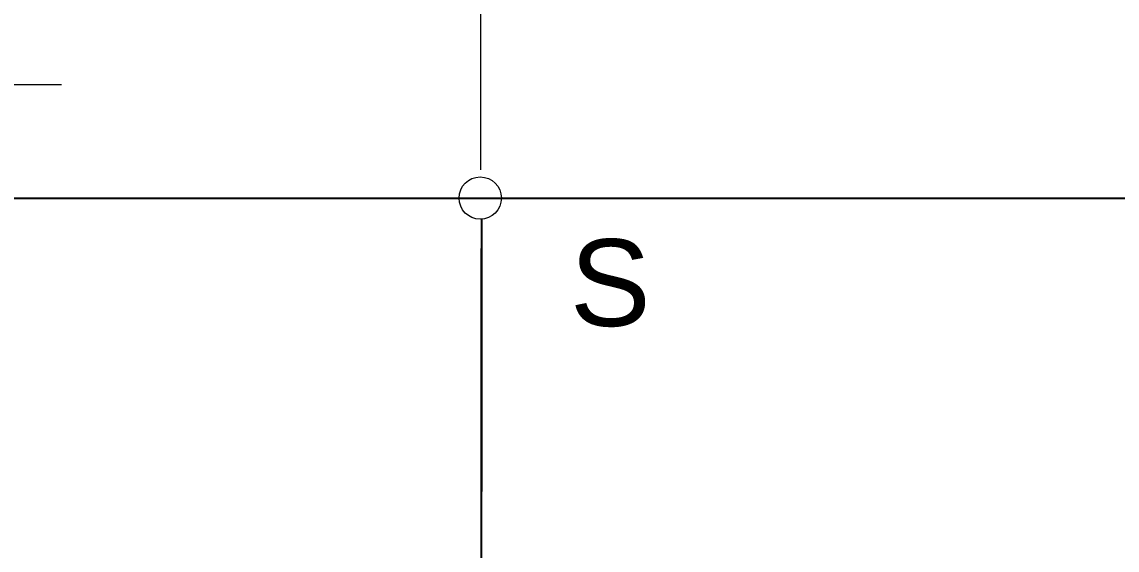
# Model space of a CAD drawing. Header units: inches. Extents: x -45549 to -45252, y 2679 to 2889.
# Drawn here: x -45510.86 to -45500.49, y 2711.41 to 2716.41 of the extents above; entities that cross this region are included whole.
import ezdxf

# ---------------------------------------------------------------- set-up
doc = ezdxf.new("R2010")
doc.units = ezdxf.units.IN
doc.header["$MEASUREMENT"] = 0
doc.layers.add('katman 1', color=7, linetype='Continuous')
doc.styles.get("Standard").update_dxf_attribs({"font": 'arial.ttf'})

msp = doc.modelspace()

# ---------------------------------------------------------------- linework, layer by layer
at = {"color": 2, "linetype": 'ByBlock'}
for p, q in [((-45511.564, 2714.744), (-45507.063, 2714.744)), ((-45507.063, 2714.744), (-45494.564, 2714.744))]:
    msp.add_line(p, q, dxfattribs=at)
at = {"color": 7, "linetype": 'ByBlock'}
msp.add_line((-45506.513, 2714.543), (-45506.513, 2711.965), dxfattribs=at)
at = {"color": 4, "linetype": 'ByBlock'}
msp.add_line((-45506.513, 2698.86), (-45506.513, 2714.267), dxfattribs=at)
at = {"layer": 'katman 1', "color": 7, "lineweight": 9}
for p, q in [((-45506.521, 2718.524), (-45506.521, 2715.01)), ((-45511.364, 2715.819), (-45510.489, 2715.819))]:
    msp.add_line(p, q, dxfattribs=at)
at = {"layer": 'katman 1', "color": 7, "lineweight": 0}
msp.add_open_spline([(-45506.323, 2714.744), (-45506.323, 2714.854), (-45506.413, 2714.944), (-45506.524, 2714.944), (-45506.635, 2714.944), (-45506.724, 2714.854), (-45506.724, 2714.744), (-45506.724, 2714.633), (-45506.635, 2714.543), (-45506.524, 2714.543), (-45506.413, 2714.543), (-45506.323, 2714.633), (-45506.323, 2714.744)], degree=3, knots=[0, 0, 0, 0, 1, 1, 1, 2, 2, 2, 3, 3, 3, 4, 4, 4, 4], dxfattribs=at)
at = {"layer": 'katman 1', "color": 7, "lineweight": 9}
msp.add_open_spline([(-45506.323, 2714.744), (-45506.323, 2714.854), (-45506.413, 2714.944), (-45506.524, 2714.944), (-45506.635, 2714.944), (-45506.724, 2714.854), (-45506.724, 2714.744), (-45506.724, 2714.633), (-45506.635, 2714.543), (-45506.524, 2714.543), (-45506.413, 2714.543), (-45506.323, 2714.633), (-45506.323, 2714.744)], degree=3, knots=[0, 0, 0, 0, 1, 1, 1, 2, 2, 2, 3, 3, 3, 4, 4, 4, 4], dxfattribs=at)

# ---------------------------------------------------------------- texts
at = {"layer": 'katman 1', "color": 7}
msp.add_text('S', height=0.822, dxfattribs=at).set_placement((-45505.675, 2713.532))

doc.saveas('drawing.dxf')
